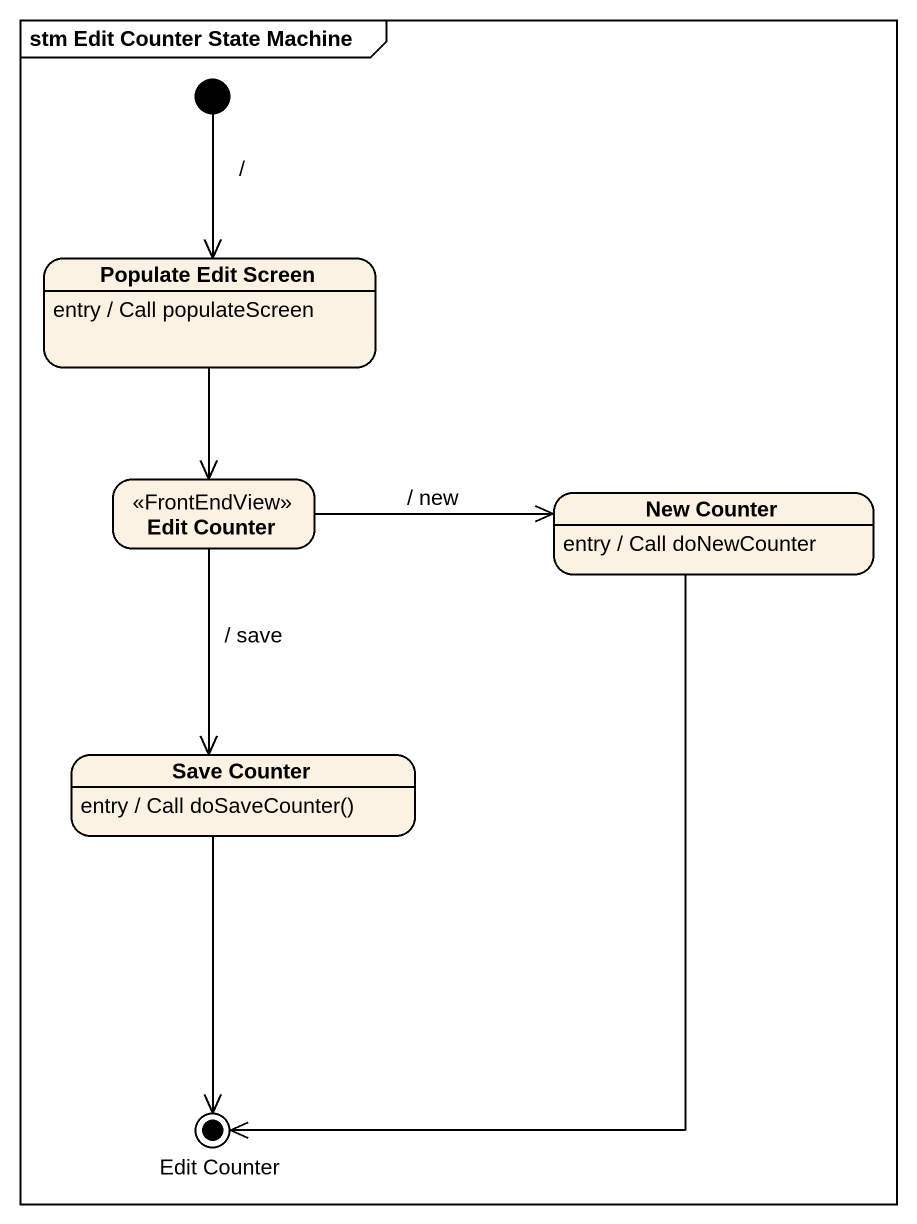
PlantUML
@startuml
mainframe stm Edit Counter State Machine
hide empty description
state "Populate Edit Screen" as Populate_Edit_Screen
Populate_Edit_Screen : entry / Call populateScreen
state "Edit Counter" as Edit_Counter <<FrontEndView>>
state "New Counter" as New_Counter
New_Counter : entry / Call doNewCounter
state "Save Counter" as Save_Counter
Save_Counter : entry / Call doSaveCounter()
state "Edit Counter" as Edit_Counter_2 <<end>>
[*] --> Populate_Edit_Screen : /
Populate_Edit_Screen --> Edit_Counter
Edit_Counter -right-> New_Counter : / new
Edit_Counter --> Save_Counter : / save
New_Counter --> Edit_Counter_2
Save_Counter --> Edit_Counter_2
@enduml
